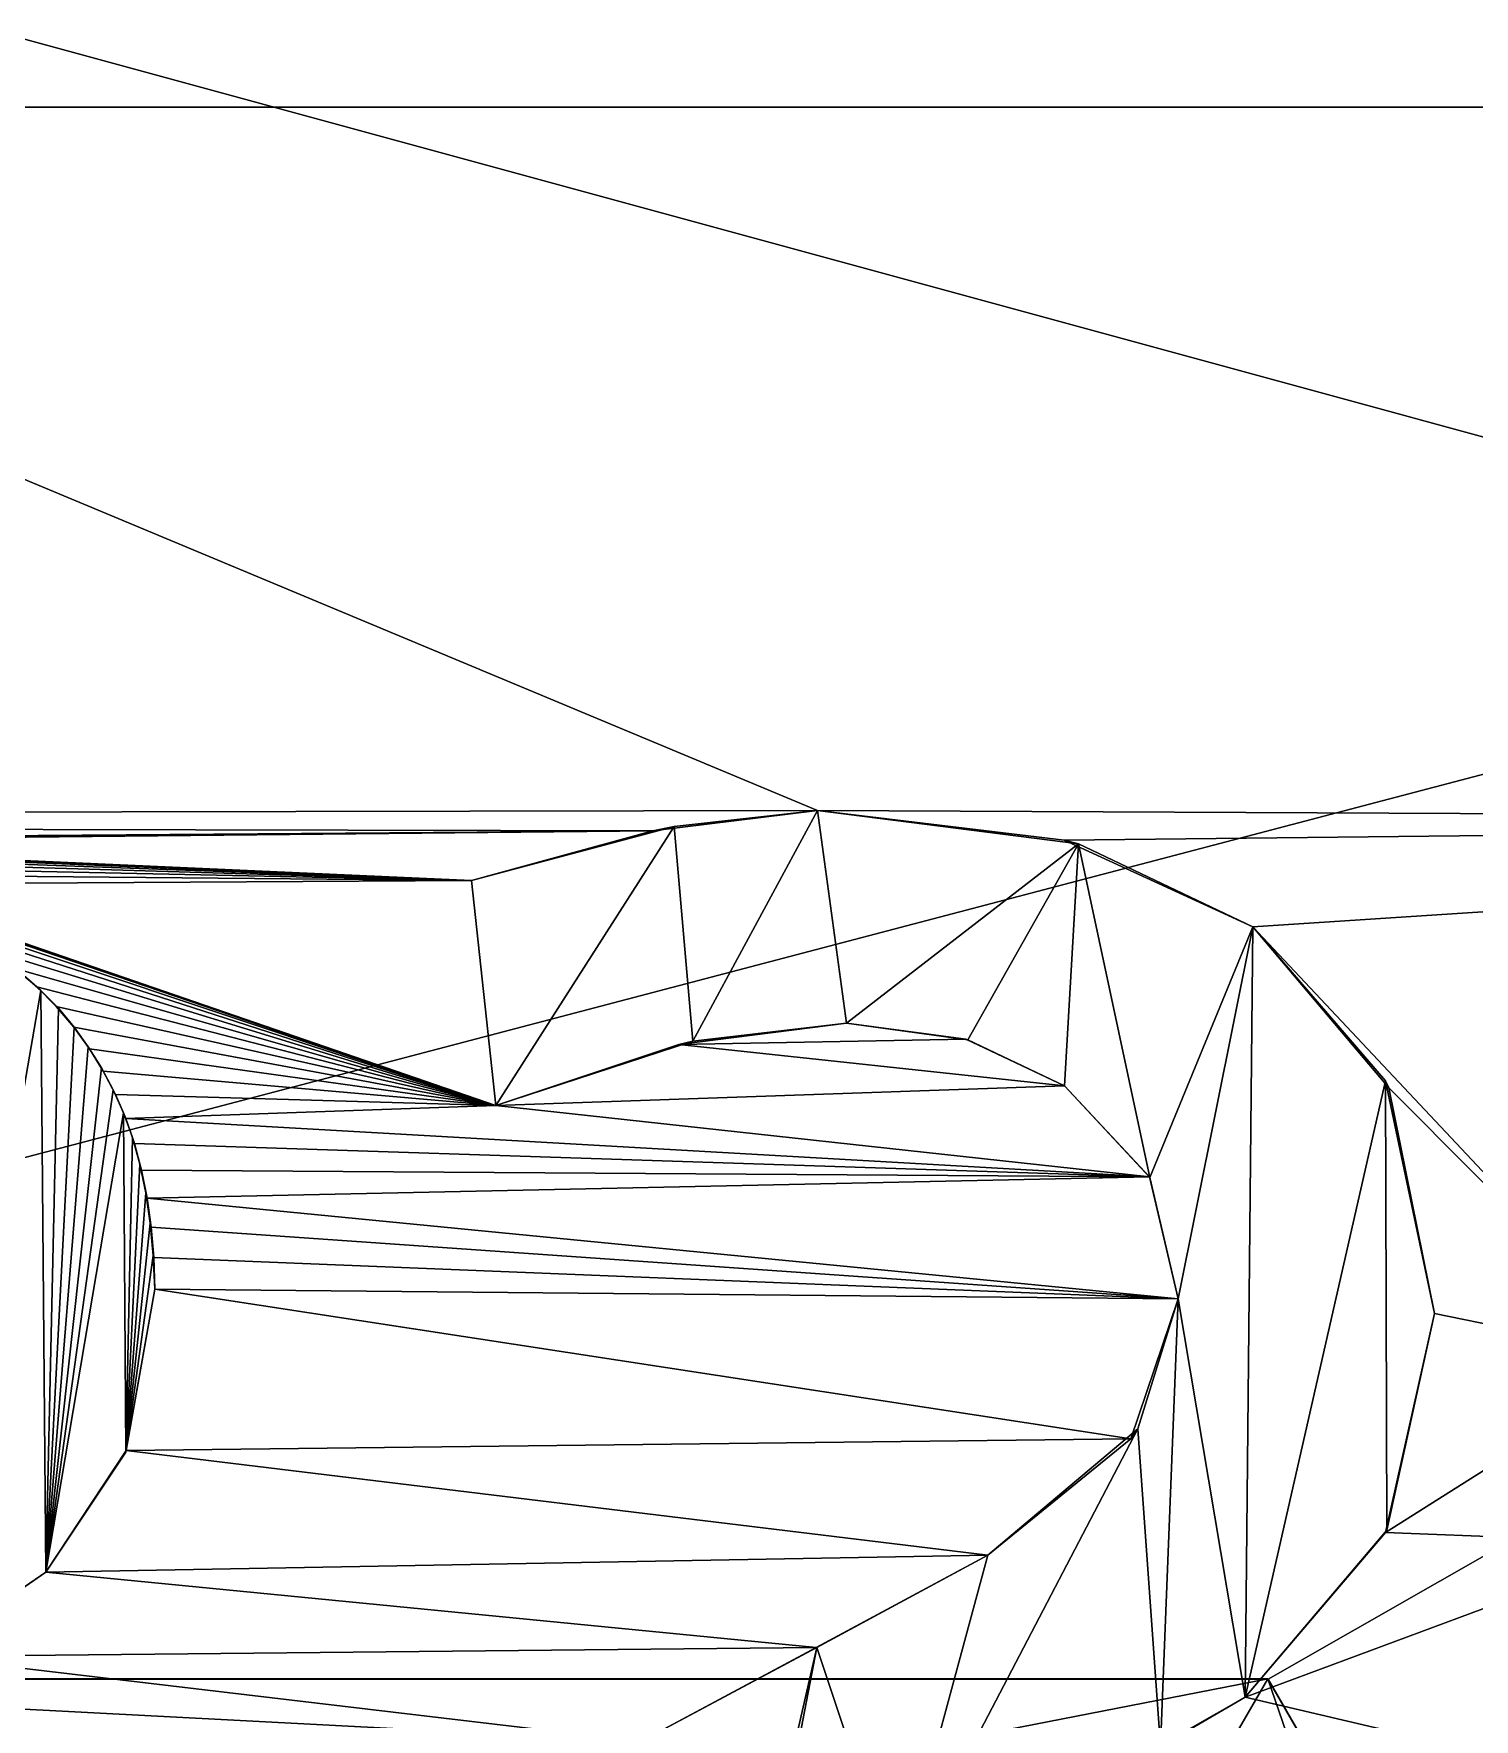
# Model space of a CAD drawing. Header units: millimetres. Extents: x -228 to 228, y -204 to 237.
# Drawn here: x -35.347 to -34.767, y 71.124 to 71.803 of the extents above; entities that cross this region are included whole.
import ezdxf

# ---------------------------------------------------------------- set-up
doc = ezdxf.new("R2010")
doc.units = ezdxf.units.MM
doc.header["$LTSCALE"] = 127.314815
for name, color, linetype in [('3522', 7, 'CONTINUOUS'), ('3730', 7, 'CONTINUOUS'), ('3752', 7, 'CONTINUOUS'), ('3753', 7, 'CONTINUOUS'), ('3762', 7, 'CONTINUOUS'), ('3763', 7, 'CONTINUOUS'), ('3869', 7, 'CONTINUOUS'), ('3874', 7, 'CONTINUOUS'), ('3887', 7, 'CONTINUOUS'), ('3888', 7, 'CONTINUOUS'), ('3893', 7, 'CONTINUOUS'), ('3946', 7, 'CONTINUOUS'), ('3947', 7, 'CONTINUOUS'), ('3948', 7, 'CONTINUOUS'), ('3968', 7, 'CONTINUOUS'), ('3969', 7, 'CONTINUOUS'), ('3970', 7, 'CONTINUOUS'), ('3971', 7, 'CONTINUOUS'), ('3972', 7, 'CONTINUOUS'), ('3973', 7, 'CONTINUOUS'), ('3974', 7, 'CONTINUOUS'), ('3975', 7, 'CONTINUOUS'), ('3976', 7, 'CONTINUOUS'), ('3977', 7, 'CONTINUOUS'), ('3978', 7, 'CONTINUOUS'), ('4336', 7, 'CONTINUOUS'), ('4343', 7, 'CONTINUOUS'), ('4604', 7, 'CONTINUOUS')]:
    doc.layers.add(name, color=color, linetype=linetype)

msp = doc.modelspace()

# ---------------------------------------------------------------- linework, layer by layer
at = {"layer": '3522', "color": 5, "linetype": 'Continuous'}
for points in [[(-65.76091, 65.76091, 1035.99), (-46.49974, 80.54048, 1035.99), (-30.7, 76.17619, 1035.99), (-65.76091, 65.76091, 1035.99)], [(-65.76091, 65.76091, 1035.99), (-30.7, 76.17619, 1035.99), (-30, 75.98863, 1035.99), (-65.76091, 65.76091, 1035.99)], [(-65.76091, 65.76091, 1035.99), (-30, 75.98863, 1035.99), (-24.75529, 61.1815, 1035.99), (-65.76091, 65.76091, 1035.99)]]:
    msp.add_3dface(points, dxfattribs=at)
at = {"layer": '3730', "color": 31, "linetype": 'Continuous', "true_color": 0xffba87}
msp.add_3dface([(-33.23537, 71.07327, 1080.49), (-35.06593, 74.98789, 1080.49), (-34.15794, 72.1234, 1080.49), (-33.23537, 71.07327, 1080.49)], dxfattribs=at)
at = {"layer": '3752', "color": 31, "linetype": 'Continuous', "true_color": 0xffba87}
for points in [[(-35.5, 72.50207, 1081.19), (-37.25909, 71.77337, 1081.19), (-33.74091, 71.77337, 1081.19), (-35.5, 72.50207, 1081.19)], [(-33.74091, 71.77337, 1081.19), (-37.25909, 71.77337, 1081.19), (-36.15009, 71.14003, 1081.19), (-33.74091, 71.77337, 1081.19)], [(-34.84991, 71.14003, 1081.19), (-33.74091, 71.77337, 1081.19), (-36.15009, 71.14003, 1081.19), (-34.84991, 71.14003, 1081.19)], [(-34.2, 70.01428, 1081.19), (-33.74091, 71.77337, 1081.19), (-34.84991, 71.14003, 1081.19), (-34.2, 70.01428, 1081.19)]]:
    msp.add_3dface(points, dxfattribs=at)
at = {"layer": '3753', "color": 31, "linetype": 'Continuous', "true_color": 0xffba87}
for points in [[(-35.54065, 75.71462, 1073.49), (-33.34605, 71.02152, 1073.49), (-35.97261, 75.51035, 1073.49), (-35.54065, 75.71462, 1073.49)], [(-35.97261, 75.51035, 1073.49), (-33.34605, 71.02152, 1073.49), (-36.4034, 75.30361, 1073.49), (-35.97261, 75.51035, 1073.49)], [(-33.34605, 71.02152, 1073.49), (-35.01892, 72.34292, 1073.49), (-36.4034, 75.30361, 1073.49), (-33.34605, 71.02152, 1073.49)], [(-36.57532, 72.13506, 1073.49), (-35.01892, 72.34292, 1073.49), (-34.19742, 71.48608, 1073.49), (-36.57532, 72.13506, 1073.49)], [(-35.01892, 72.34292, 1073.49), (-33.34605, 71.02152, 1073.49), (-34.19742, 71.48608, 1073.49), (-35.01892, 72.34292, 1073.49)], [(-37.06258, 71.48608, 1073.49), (-36.57532, 72.13506, 1073.49), (-35.03135, 71.48998, 1073.49), (-37.06258, 71.48608, 1073.49)], [(-35.03135, 71.48998, 1073.49), (-36.57532, 72.13506, 1073.49), (-34.19742, 71.48608, 1073.49), (-35.03135, 71.48998, 1073.49)], [(-35.09764, 71.48177, 1073.49), (-37.06258, 71.48608, 1073.49), (-35.03135, 71.48998, 1073.49), (-35.09764, 71.48177, 1073.49)], [(-34.93207, 71.47806, 1073.49), (-35.03135, 71.48998, 1073.49), (-34.19742, 71.48608, 1073.49), (-34.93207, 71.47806, 1073.49)], [(-35.55742, 71.47829, 1073.49), (-37.06258, 71.48608, 1073.49), (-35.09764, 71.48177, 1073.49), (-35.55742, 71.47829, 1073.49)], [(-34.85609, 71.44308, 1073.49), (-34.93207, 71.47806, 1073.49), (-34.19742, 71.48608, 1073.49), (-34.85609, 71.44308, 1073.49)], [(-34.69232, 71.26884, 1073.49), (-34.85609, 71.44308, 1073.49), (-34.19742, 71.48608, 1073.49), (-34.69232, 71.26884, 1073.49)], [(-35.53993, 71.4781, 1073.49), (-35.55742, 71.47829, 1073.49), (-35.09764, 71.48177, 1073.49), (-35.53993, 71.4781, 1073.49)], [(-35.52301, 71.47746, 1073.49), (-35.53993, 71.4781, 1073.49), (-35.09764, 71.48177, 1073.49), (-35.52301, 71.47746, 1073.49)], [(-35.17066, 71.46173, 1073.49), (-35.52301, 71.47746, 1073.49), (-35.09764, 71.48177, 1073.49), (-35.17066, 71.46173, 1073.49)], [(-35.50663, 71.47637, 1073.49), (-35.52301, 71.47746, 1073.49), (-35.17066, 71.46173, 1073.49), (-35.50663, 71.47637, 1073.49)], [(-35.49082, 71.47483, 1073.49), (-35.50663, 71.47637, 1073.49), (-35.17066, 71.46173, 1073.49), (-35.49082, 71.47483, 1073.49)], [(-35.47555, 71.47285, 1073.49), (-35.49082, 71.47483, 1073.49), (-35.17066, 71.46173, 1073.49), (-35.47555, 71.47285, 1073.49)], [(-35.46082, 71.47043, 1073.49), (-35.47555, 71.47285, 1073.49), (-35.17066, 71.46173, 1073.49), (-35.46082, 71.47043, 1073.49)], [(-35.44667, 71.46755, 1073.49), (-35.46082, 71.47043, 1073.49), (-35.17066, 71.46173, 1073.49), (-35.44667, 71.46755, 1073.49)], [(-35.43312, 71.46418, 1073.49), (-35.44667, 71.46755, 1073.49), (-35.17066, 71.46173, 1073.49), (-35.43312, 71.46418, 1073.49)], [(-35.42018, 71.46037, 1073.49), (-35.43312, 71.46418, 1073.49), (-35.17066, 71.46173, 1073.49), (-35.42018, 71.46037, 1073.49)], [(-35.16092, 71.37113, 1073.49), (-35.42018, 71.46037, 1073.49), (-35.17066, 71.46173, 1073.49), (-35.16092, 71.37113, 1073.49)], [(-35.40783, 71.45609, 1073.49), (-35.42018, 71.46037, 1073.49), (-35.16092, 71.37113, 1073.49), (-35.40783, 71.45609, 1073.49)], [(-35.39607, 71.45131, 1073.49), (-35.40783, 71.45609, 1073.49), (-35.16092, 71.37113, 1073.49), (-35.39607, 71.45131, 1073.49)], [(-35.38487, 71.44596, 1073.49), (-35.39607, 71.45131, 1073.49), (-35.16092, 71.37113, 1073.49), (-35.38487, 71.44596, 1073.49)], [(-35.37416, 71.43998, 1073.49), (-35.38487, 71.44596, 1073.49), (-35.16092, 71.37113, 1073.49), (-35.37416, 71.43998, 1073.49)], [(-34.80129, 71.37824, 1073.49), (-34.85609, 71.44308, 1073.49), (-34.69232, 71.26884, 1073.49), (-34.80129, 71.37824, 1073.49)], [(-35.36398, 71.43343, 1073.49), (-35.37416, 71.43998, 1073.49), (-35.16092, 71.37113, 1073.49), (-35.36398, 71.43343, 1073.49)], [(-35.35446, 71.42638, 1073.49), (-35.36398, 71.43343, 1073.49), (-35.16092, 71.37113, 1073.49), (-35.35446, 71.42638, 1073.49)], [(-35.34577, 71.41893, 1073.49), (-35.35446, 71.42638, 1073.49), (-35.16092, 71.37113, 1073.49), (-35.34577, 71.41893, 1073.49)], [(-35.33795, 71.41106, 1073.49), (-35.34577, 71.41893, 1073.49), (-35.16092, 71.37113, 1073.49), (-35.33795, 71.41106, 1073.49)], [(-35.33091, 71.40275, 1073.49), (-35.33795, 71.41106, 1073.49), (-35.16092, 71.37113, 1073.49), (-35.33091, 71.40275, 1073.49)], [(-35.3246, 71.39404, 1073.49), (-35.33091, 71.40275, 1073.49), (-35.16092, 71.37113, 1073.49), (-35.3246, 71.39404, 1073.49)], [(-35.01966, 71.40425, 1073.49), (-34.97159, 71.39781, 1073.49), (-35.08722, 71.39569, 1073.49), (-35.01966, 71.40425, 1073.49)], [(-35.08722, 71.39569, 1073.49), (-34.93188, 71.37906, 1073.49), (-35.16092, 71.37113, 1073.49), (-35.08722, 71.39569, 1073.49)], [(-34.97159, 71.39781, 1073.49), (-34.93188, 71.37906, 1073.49), (-35.08722, 71.39569, 1073.49), (-34.97159, 71.39781, 1073.49)], [(-35.319, 71.38497, 1073.49), (-35.3246, 71.39404, 1073.49), (-35.16092, 71.37113, 1073.49), (-35.319, 71.38497, 1073.49)], [(-35.31411, 71.37561, 1073.49), (-35.319, 71.38497, 1073.49), (-35.16092, 71.37113, 1073.49), (-35.31411, 71.37561, 1073.49)], [(-35.30994, 71.36592, 1073.49), (-35.31411, 71.37561, 1073.49), (-35.16092, 71.37113, 1073.49), (-35.30994, 71.36592, 1073.49)], [(-34.93188, 71.37906, 1073.49), (-34.89773, 71.3424, 1073.49), (-35.16092, 71.37113, 1073.49), (-34.93188, 71.37906, 1073.49)], [(-34.78292, 71.28735, 1073.49), (-34.80129, 71.37824, 1073.49), (-34.69232, 71.26884, 1073.49), (-34.78292, 71.28735, 1073.49)], [(-34.89773, 71.3424, 1073.49), (-35.30994, 71.36592, 1073.49), (-35.16092, 71.37113, 1073.49), (-34.89773, 71.3424, 1073.49)], [(-35.30645, 71.35578, 1073.49), (-35.30994, 71.36592, 1073.49), (-34.89773, 71.3424, 1073.49), (-35.30645, 71.35578, 1073.49)], [(-35.30357, 71.3451, 1073.49), (-35.30645, 71.35578, 1073.49), (-34.89773, 71.3424, 1073.49), (-35.30357, 71.3451, 1073.49)], [(-35.3013, 71.33386, 1073.49), (-35.30357, 71.3451, 1073.49), (-34.89773, 71.3424, 1073.49), (-35.3013, 71.33386, 1073.49)], [(-34.88619, 71.29319, 1073.49), (-35.3013, 71.33386, 1073.49), (-34.89773, 71.3424, 1073.49), (-34.88619, 71.29319, 1073.49)], [(-35.29966, 71.32211, 1073.49), (-35.3013, 71.33386, 1073.49), (-34.88619, 71.29319, 1073.49), (-35.29966, 71.32211, 1073.49)], [(-35.29865, 71.30986, 1073.49), (-35.29966, 71.32211, 1073.49), (-34.88619, 71.29319, 1073.49), (-35.29865, 71.30986, 1073.49)], [(-35.29828, 71.29709, 1073.49), (-35.29865, 71.30986, 1073.49), (-34.88619, 71.29319, 1073.49), (-35.29828, 71.29709, 1073.49)], [(-35.30978, 71.23209, 1073.49), (-35.29828, 71.29709, 1073.49), (-34.90523, 71.23686, 1073.49), (-35.30978, 71.23209, 1073.49)], [(-34.90523, 71.23686, 1073.49), (-35.29828, 71.29709, 1073.49), (-34.88619, 71.29319, 1073.49), (-34.90523, 71.23686, 1073.49)], [(-34.80258, 71.19917, 1073.49), (-34.78292, 71.28735, 1073.49), (-34.69232, 71.26884, 1073.49), (-34.80258, 71.19917, 1073.49)], [(-34.69232, 71.1948, 1073.49), (-34.80258, 71.19917, 1073.49), (-34.69232, 71.26884, 1073.49), (-34.69232, 71.1948, 1073.49)], [(-35.34212, 71.1831, 1073.49), (-35.30978, 71.23209, 1073.49), (-34.96276, 71.18999, 1073.49), (-35.34212, 71.1831, 1073.49)], [(-34.96276, 71.18999, 1073.49), (-35.30978, 71.23209, 1073.49), (-34.90523, 71.23686, 1073.49), (-34.96276, 71.18999, 1073.49)], [(-34.85916, 71.13279, 1073.49), (-34.80258, 71.19917, 1073.49), (-34.69232, 71.1948, 1073.49), (-34.85916, 71.13279, 1073.49)], [(-34.19742, 70.97755, 1073.49), (-34.85916, 71.13279, 1073.49), (-34.69232, 71.1948, 1073.49), (-34.19742, 70.97755, 1073.49)], [(-35.03184, 71.15272, 1073.49), (-35.34212, 71.1831, 1073.49), (-34.96276, 71.18999, 1073.49), (-35.03184, 71.15272, 1073.49)], [(-35.39164, 71.14913, 1073.49), (-35.34212, 71.1831, 1073.49), (-35.03184, 71.15272, 1073.49), (-35.39164, 71.14913, 1073.49)], [(-35.10246, 71.11491, 1073.49), (-35.39164, 71.14913, 1073.49), (-35.03184, 71.15272, 1073.49), (-35.10246, 71.11491, 1073.49)], [(-35.4561, 71.13342, 1073.49), (-35.39164, 71.14913, 1073.49), (-35.10246, 71.11491, 1073.49), (-35.4561, 71.13342, 1073.49)], [(-35.3493, 71.07201, 1073.49), (-35.4561, 71.13342, 1073.49), (-35.10246, 71.11491, 1073.49), (-35.3493, 71.07201, 1073.49)], [(-34.9178, 71.09936, 1073.49), (-34.85916, 71.13279, 1073.49), (-34.19742, 70.97755, 1073.49), (-34.9178, 71.09936, 1073.49)]]:
    msp.add_3dface(points, dxfattribs=at)
at = {"layer": '3762', "color": 31, "linetype": 'Continuous', "true_color": 0xffba87}
for points in [[(-36.15, 71.14012, 1080.39), (-36.01818, 70.91208, 1080.39), (-34.85, 71.14012, 1080.39), (-36.15, 71.14012, 1080.39)], [(-36.01818, 70.91208, 1080.39), (-34.98182, 70.91208, 1080.39), (-34.85, 71.14012, 1080.39), (-36.01818, 70.91208, 1080.39)], [(-34.98182, 70.91208, 1080.39), (-34.46335, 70.01428, 1080.39), (-34.85, 71.14012, 1080.39), (-34.98182, 70.91208, 1080.39)], [(-34.85, 71.14012, 1080.39), (-34.46335, 70.01428, 1080.39), (-34.2, 70.01428, 1080.39), (-34.85, 71.14012, 1080.39)]]:
    msp.add_3dface(points, dxfattribs=at)
at = {"layer": '3763', "color": 31, "linetype": 'Continuous', "true_color": 0xffba87}
for points in [[(-34.84991, 71.14003, 1081.19), (-36.15009, 71.14003, 1081.19), (-34.85, 71.14012, 1080.39), (-34.84991, 71.14003, 1081.19)], [(-36.15009, 71.14003, 1081.19), (-36.15, 71.14012, 1080.39), (-34.85, 71.14012, 1080.39), (-36.15009, 71.14003, 1081.19)], [(-34.84991, 71.14003, 1081.19), (-34.85, 71.14012, 1080.39), (-34.2, 70.01428, 1080.39), (-34.84991, 71.14003, 1081.19)], [(-34.2, 70.01428, 1081.19), (-34.84991, 71.14003, 1081.19), (-34.2, 70.01428, 1080.39), (-34.2, 70.01428, 1081.19)]]:
    msp.add_3dface(points, dxfattribs=at)
at = {"layer": '3869', "color": 31, "linetype": 'Continuous', "true_color": 0xffba87}
for points in [[(-43.64757, 72.07874, 1081.49), (-42.85356, 70.84677, 1081.49), (-22.65831, 81.16068, 1081.49), (-43.64757, 72.07874, 1081.49)], [(-42.85356, 70.84677, 1081.49), (-22.24458, 79.75507, 1081.49), (-22.65831, 81.16068, 1081.49), (-42.85356, 70.84677, 1081.49)]]:
    msp.add_3dface(points, dxfattribs=at)
at = {"layer": '3874', "color": 31, "linetype": 'Continuous', "true_color": 0xffba87}
for points in [[(-22.24458, 79.75507, 1081.49), (-42.85356, 70.84677, 1081.49), (-23.79913, 79.28685, 1080.49), (-22.24458, 79.75507, 1081.49)], [(-42.85356, 70.84677, 1081.49), (-35.06593, 74.98789, 1080.49), (-23.79913, 79.28685, 1080.49), (-42.85356, 70.84677, 1081.49)], [(-37.43629, 73.8331, 1080.49), (-35.06593, 74.98789, 1080.49), (-42.85356, 70.84677, 1081.49), (-37.43629, 73.8331, 1080.49)]]:
    msp.add_3dface(points, dxfattribs=at)
at = {"layer": '3887', "color": 31, "linetype": 'Continuous', "true_color": 0xffba87}
for points in [[(-35.5, 72.50207, 1081.19), (-33.74091, 71.77337, 1081.19), (-35.5, 72.51428, 1080.49), (-35.5, 72.50207, 1081.19)], [(-35.5, 72.51428, 1080.49), (-33.74091, 71.77337, 1081.19), (-34.15794, 72.1234, 1080.49), (-35.5, 72.51428, 1080.49)]]:
    msp.add_3dface(points, dxfattribs=at)
at = {"layer": '3888', "color": 31, "linetype": 'Continuous', "true_color": 0xffba87}
for points in [[(-33.34605, 71.02152, 1073.49), (-35.54065, 75.71462, 1073.49), (-35.06593, 74.98789, 1080.49), (-33.34605, 71.02152, 1073.49)], [(-33.23537, 71.07327, 1080.49), (-33.34605, 71.02152, 1073.49), (-35.06593, 74.98789, 1080.49), (-33.23537, 71.07327, 1080.49)]]:
    msp.add_3dface(points, dxfattribs=at)
at = {"layer": '3893', "color": 31, "linetype": 'Continuous', "true_color": 0xffba87}
for points in [[(-35.08907, 71.4835, 1073.34), (-35.03135, 71.48998, 1073.34), (-35.08156, 71.397, 1073.34), (-35.08907, 71.4835, 1073.34)], [(-35.08156, 71.397, 1073.34), (-35.03135, 71.48998, 1073.34), (-35.01966, 71.40425, 1073.34), (-35.08156, 71.397, 1073.34)], [(-35.03135, 71.48998, 1073.34), (-34.92627, 71.47651, 1073.34), (-35.01966, 71.40425, 1073.34), (-35.03135, 71.48998, 1073.34)], [(-35.17066, 71.46173, 1073.34), (-35.08907, 71.4835, 1073.34), (-35.16092, 71.37113, 1073.34), (-35.17066, 71.46173, 1073.34)], [(-35.16092, 71.37113, 1073.34), (-35.08907, 71.4835, 1073.34), (-35.08156, 71.397, 1073.34), (-35.16092, 71.37113, 1073.34)], [(-35.01966, 71.40425, 1073.34), (-34.92627, 71.47651, 1073.34), (-34.97081, 71.3976, 1073.34), (-35.01966, 71.40425, 1073.34)], [(-34.97081, 71.3976, 1073.34), (-34.92627, 71.47651, 1073.34), (-34.93188, 71.37906, 1073.34), (-34.97081, 71.3976, 1073.34)], [(-34.93188, 71.37906, 1073.34), (-34.92627, 71.47651, 1073.34), (-34.8975, 71.34209, 1073.34), (-34.93188, 71.37906, 1073.34)], [(-34.92627, 71.47651, 1073.34), (-34.85609, 71.44308, 1073.34), (-34.8975, 71.34209, 1073.34), (-34.92627, 71.47651, 1073.34)], [(-34.8975, 71.34209, 1073.34), (-34.85609, 71.44308, 1073.34), (-34.88619, 71.29319, 1073.34), (-34.8975, 71.34209, 1073.34)], [(-34.85609, 71.44308, 1073.34), (-34.85916, 71.13279, 1073.34), (-34.88619, 71.29319, 1073.34), (-34.85609, 71.44308, 1073.34)], [(-34.80264, 71.38103, 1073.34), (-34.85916, 71.13279, 1073.34), (-34.85609, 71.44308, 1073.34), (-34.80264, 71.38103, 1073.34)], [(-35.34411, 71.41751, 1073.34), (-35.39042, 71.14964, 1073.34), (-35.35202, 71.42445, 1073.34), (-35.34411, 71.41751, 1073.34)], [(-35.34212, 71.1831, 1073.34), (-35.39042, 71.14964, 1073.34), (-35.34411, 71.41751, 1073.34), (-35.34212, 71.1831, 1073.34)], [(-35.33708, 71.4103, 1073.34), (-35.34212, 71.1831, 1073.34), (-35.34411, 71.41751, 1073.34), (-35.33708, 71.4103, 1073.34)], [(-35.33078, 71.40275, 1073.34), (-35.34212, 71.1831, 1073.34), (-35.33708, 71.4103, 1073.34), (-35.33078, 71.40275, 1073.34)], [(-35.32503, 71.39474, 1073.34), (-35.34212, 71.1831, 1073.34), (-35.33078, 71.40275, 1073.34), (-35.32503, 71.39474, 1073.34)], [(-35.31972, 71.38627, 1073.34), (-35.34212, 71.1831, 1073.34), (-35.32503, 71.39474, 1073.34), (-35.31972, 71.38627, 1073.34)], [(-35.31497, 71.37749, 1073.34), (-35.34212, 71.1831, 1073.34), (-35.31972, 71.38627, 1073.34), (-35.31497, 71.37749, 1073.34)], [(-35.31079, 71.36823, 1073.34), (-35.34212, 71.1831, 1073.34), (-35.31497, 71.37749, 1073.34), (-35.31079, 71.36823, 1073.34)], [(-34.80212, 71.2001, 1073.34), (-34.85916, 71.13279, 1073.34), (-34.80264, 71.38103, 1073.34), (-34.80212, 71.2001, 1073.34)], [(-34.78292, 71.28735, 1073.34), (-34.80212, 71.2001, 1073.34), (-34.80264, 71.38103, 1073.34), (-34.78292, 71.28735, 1073.34)], [(-35.30994, 71.23153, 1073.34), (-35.34212, 71.1831, 1073.34), (-35.31079, 71.36823, 1073.34), (-35.30994, 71.23153, 1073.34)], [(-35.3072, 71.3583, 1073.34), (-35.30994, 71.23153, 1073.34), (-35.31079, 71.36823, 1073.34), (-35.3072, 71.3583, 1073.34)], [(-35.30423, 71.34753, 1073.34), (-35.30994, 71.23153, 1073.34), (-35.3072, 71.3583, 1073.34), (-35.30423, 71.34753, 1073.34)], [(-35.30185, 71.33599, 1073.34), (-35.30994, 71.23153, 1073.34), (-35.30423, 71.34753, 1073.34), (-35.30185, 71.33599, 1073.34)], [(-35.30006, 71.32373, 1073.34), (-35.30994, 71.23153, 1073.34), (-35.30185, 71.33599, 1073.34), (-35.30006, 71.32373, 1073.34)], [(-35.29887, 71.31077, 1073.34), (-35.30994, 71.23153, 1073.34), (-35.30006, 71.32373, 1073.34), (-35.29887, 71.31077, 1073.34)], [(-35.29828, 71.29709, 1073.34), (-35.30994, 71.23153, 1073.34), (-35.29887, 71.31077, 1073.34), (-35.29828, 71.29709, 1073.34)], [(-34.88619, 71.29319, 1073.34), (-34.89329, 71.1129, 1073.34), (-34.90239, 71.24088, 1073.34), (-34.88619, 71.29319, 1073.34)], [(-34.85916, 71.13279, 1073.34), (-34.89329, 71.1129, 1073.34), (-34.88619, 71.29319, 1073.34), (-34.85916, 71.13279, 1073.34)], [(-34.89329, 71.1129, 1073.34), (-34.99913, 71.05536, 1073.34), (-34.90239, 71.24088, 1073.34), (-34.89329, 71.1129, 1073.34)], [(-34.90239, 71.24088, 1073.34), (-34.99913, 71.05536, 1073.34), (-34.96276, 71.18999, 1073.34), (-34.90239, 71.24088, 1073.34)], [(-34.96276, 71.18999, 1073.34), (-34.99913, 71.05536, 1073.34), (-35.03168, 71.1528, 1073.34), (-34.96276, 71.18999, 1073.34)], [(-35.03168, 71.1528, 1073.34), (-35.07519, 70.96293, 1073.34), (-35.10246, 71.11491, 1073.34), (-35.03168, 71.1528, 1073.34)], [(-35.05958, 71.00777, 1073.34), (-35.07519, 70.96293, 1073.34), (-35.03168, 71.1528, 1073.34), (-35.05958, 71.00777, 1073.34)], [(-34.99913, 71.05536, 1073.34), (-35.05958, 71.00777, 1073.34), (-35.03168, 71.1528, 1073.34), (-34.99913, 71.05536, 1073.34)]]:
    msp.add_3dface(points, dxfattribs=at)
at = {"layer": '3946', "color": 31, "linetype": 'Continuous', "true_color": 0xffba87}
for points in [[(-35.35446, 71.42638, 1073.49), (-35.34577, 71.41893, 1073.49), (-35.35202, 71.42445, 1073.34), (-35.35446, 71.42638, 1073.49)], [(-35.34577, 71.41893, 1073.49), (-35.34411, 71.41751, 1073.34), (-35.35202, 71.42445, 1073.34), (-35.34577, 71.41893, 1073.49)], [(-35.34577, 71.41893, 1073.49), (-35.33795, 71.41106, 1073.49), (-35.34411, 71.41751, 1073.34), (-35.34577, 71.41893, 1073.49)], [(-35.33795, 71.41106, 1073.49), (-35.33708, 71.4103, 1073.34), (-35.34411, 71.41751, 1073.34), (-35.33795, 71.41106, 1073.49)], [(-35.33795, 71.41106, 1073.49), (-35.33091, 71.40275, 1073.49), (-35.33708, 71.4103, 1073.34), (-35.33795, 71.41106, 1073.49)], [(-35.33091, 71.40275, 1073.49), (-35.33078, 71.40275, 1073.34), (-35.33708, 71.4103, 1073.34), (-35.33091, 71.40275, 1073.49)], [(-35.33091, 71.40275, 1073.49), (-35.3246, 71.39404, 1073.49), (-35.33078, 71.40275, 1073.34), (-35.33091, 71.40275, 1073.49)], [(-35.3246, 71.39404, 1073.49), (-35.32503, 71.39474, 1073.34), (-35.33078, 71.40275, 1073.34), (-35.3246, 71.39404, 1073.49)], [(-35.3246, 71.39404, 1073.49), (-35.31972, 71.38627, 1073.34), (-35.32503, 71.39474, 1073.34), (-35.3246, 71.39404, 1073.49)], [(-35.3246, 71.39404, 1073.49), (-35.319, 71.38497, 1073.49), (-35.31972, 71.38627, 1073.34), (-35.3246, 71.39404, 1073.49)], [(-35.319, 71.38497, 1073.49), (-35.31497, 71.37749, 1073.34), (-35.31972, 71.38627, 1073.34), (-35.319, 71.38497, 1073.49)], [(-35.319, 71.38497, 1073.49), (-35.31411, 71.37561, 1073.49), (-35.31497, 71.37749, 1073.34), (-35.319, 71.38497, 1073.49)], [(-35.31411, 71.37561, 1073.49), (-35.31079, 71.36823, 1073.34), (-35.31497, 71.37749, 1073.34), (-35.31411, 71.37561, 1073.49)], [(-35.31411, 71.37561, 1073.49), (-35.30994, 71.36592, 1073.49), (-35.31079, 71.36823, 1073.34), (-35.31411, 71.37561, 1073.49)], [(-35.30994, 71.36592, 1073.49), (-35.3072, 71.3583, 1073.34), (-35.31079, 71.36823, 1073.34), (-35.30994, 71.36592, 1073.49)], [(-35.30994, 71.36592, 1073.49), (-35.30645, 71.35578, 1073.49), (-35.3072, 71.3583, 1073.34), (-35.30994, 71.36592, 1073.49)], [(-35.30645, 71.35578, 1073.49), (-35.30423, 71.34753, 1073.34), (-35.3072, 71.3583, 1073.34), (-35.30645, 71.35578, 1073.49)], [(-35.30645, 71.35578, 1073.49), (-35.30357, 71.3451, 1073.49), (-35.30423, 71.34753, 1073.34), (-35.30645, 71.35578, 1073.49)], [(-35.30357, 71.3451, 1073.49), (-35.30185, 71.33599, 1073.34), (-35.30423, 71.34753, 1073.34), (-35.30357, 71.3451, 1073.49)], [(-35.30357, 71.3451, 1073.49), (-35.3013, 71.33386, 1073.49), (-35.30185, 71.33599, 1073.34), (-35.30357, 71.3451, 1073.49)], [(-35.3013, 71.33386, 1073.49), (-35.30006, 71.32373, 1073.34), (-35.30185, 71.33599, 1073.34), (-35.3013, 71.33386, 1073.49)], [(-35.3013, 71.33386, 1073.49), (-35.29966, 71.32211, 1073.49), (-35.30006, 71.32373, 1073.34), (-35.3013, 71.33386, 1073.49)], [(-35.29966, 71.32211, 1073.49), (-35.29887, 71.31077, 1073.34), (-35.30006, 71.32373, 1073.34), (-35.29966, 71.32211, 1073.49)], [(-35.29966, 71.32211, 1073.49), (-35.29865, 71.30986, 1073.49), (-35.29887, 71.31077, 1073.34), (-35.29966, 71.32211, 1073.49)], [(-35.29865, 71.30986, 1073.49), (-35.29828, 71.29709, 1073.49), (-35.29887, 71.31077, 1073.34), (-35.29865, 71.30986, 1073.49)], [(-35.29828, 71.29709, 1073.49), (-35.29828, 71.29709, 1073.34), (-35.29887, 71.31077, 1073.34), (-35.29828, 71.29709, 1073.49)]]:
    msp.add_3dface(points, dxfattribs=at)
at = {"layer": '3947', "color": 31, "linetype": 'Continuous', "true_color": 0xffba87}
for points in [[(-35.30978, 71.23209, 1073.49), (-35.30994, 71.23153, 1073.34), (-35.29828, 71.29709, 1073.34), (-35.30978, 71.23209, 1073.49)], [(-35.29828, 71.29709, 1073.49), (-35.30978, 71.23209, 1073.49), (-35.29828, 71.29709, 1073.34), (-35.29828, 71.29709, 1073.49)], [(-35.30978, 71.23209, 1073.49), (-35.34212, 71.1831, 1073.49), (-35.30994, 71.23153, 1073.34), (-35.30978, 71.23209, 1073.49)], [(-35.34212, 71.1831, 1073.49), (-35.34212, 71.1831, 1073.34), (-35.30994, 71.23153, 1073.34), (-35.34212, 71.1831, 1073.49)]]:
    msp.add_3dface(points, dxfattribs=at)
at = {"layer": '3948', "color": 31, "linetype": 'Continuous', "true_color": 0xffba87}
for points in [[(-35.34212, 71.1831, 1073.49), (-35.39164, 71.14913, 1073.49), (-35.34212, 71.1831, 1073.34), (-35.34212, 71.1831, 1073.49)], [(-35.39164, 71.14913, 1073.49), (-35.39042, 71.14964, 1073.34), (-35.34212, 71.1831, 1073.34), (-35.39164, 71.14913, 1073.49)]]:
    msp.add_3dface(points, dxfattribs=at)
at = {"layer": '3968', "color": 31, "linetype": 'Continuous', "true_color": 0xffba87}
for points in [[(-35.03184, 71.15272, 1073.49), (-34.96276, 71.18999, 1073.49), (-35.03168, 71.1528, 1073.34), (-35.03184, 71.15272, 1073.49)], [(-34.96276, 71.18999, 1073.49), (-34.96276, 71.18999, 1073.34), (-35.03168, 71.1528, 1073.34), (-34.96276, 71.18999, 1073.49)], [(-35.03184, 71.15272, 1073.49), (-35.03168, 71.1528, 1073.34), (-35.10246, 71.11491, 1073.34), (-35.03184, 71.15272, 1073.49)], [(-35.10246, 71.11491, 1073.49), (-35.03184, 71.15272, 1073.49), (-35.10246, 71.11491, 1073.34), (-35.10246, 71.11491, 1073.49)]]:
    msp.add_3dface(points, dxfattribs=at)
at = {"layer": '3969', "color": 31, "linetype": 'Continuous', "true_color": 0xffba87}
for points in [[(-34.90523, 71.23686, 1073.49), (-34.88619, 71.29319, 1073.49), (-34.90239, 71.24088, 1073.34), (-34.90523, 71.23686, 1073.49)], [(-34.88619, 71.29319, 1073.49), (-34.88619, 71.29319, 1073.34), (-34.90239, 71.24088, 1073.34), (-34.88619, 71.29319, 1073.49)], [(-34.90523, 71.23686, 1073.49), (-34.90239, 71.24088, 1073.34), (-34.96276, 71.18999, 1073.34), (-34.90523, 71.23686, 1073.49)], [(-34.96276, 71.18999, 1073.49), (-34.90523, 71.23686, 1073.49), (-34.96276, 71.18999, 1073.34), (-34.96276, 71.18999, 1073.49)]]:
    msp.add_3dface(points, dxfattribs=at)
at = {"layer": '3970', "color": 31, "linetype": 'Continuous', "true_color": 0xffba87}
for points in [[(-34.89773, 71.3424, 1073.49), (-34.93188, 71.37906, 1073.49), (-34.8975, 71.34209, 1073.34), (-34.89773, 71.3424, 1073.49)], [(-34.93188, 71.37906, 1073.49), (-34.93188, 71.37906, 1073.34), (-34.8975, 71.34209, 1073.34), (-34.93188, 71.37906, 1073.49)], [(-34.88619, 71.29319, 1073.49), (-34.89773, 71.3424, 1073.49), (-34.88619, 71.29319, 1073.34), (-34.88619, 71.29319, 1073.49)], [(-34.89773, 71.3424, 1073.49), (-34.8975, 71.34209, 1073.34), (-34.88619, 71.29319, 1073.34), (-34.89773, 71.3424, 1073.49)]]:
    msp.add_3dface(points, dxfattribs=at)
at = {"layer": '3971', "color": 31, "linetype": 'Continuous', "true_color": 0xffba87}
for points in [[(-34.97159, 71.39781, 1073.49), (-35.01966, 71.40425, 1073.49), (-34.97081, 71.3976, 1073.34), (-34.97159, 71.39781, 1073.49)], [(-35.01966, 71.40425, 1073.49), (-35.01966, 71.40425, 1073.34), (-34.97081, 71.3976, 1073.34), (-35.01966, 71.40425, 1073.49)], [(-34.93188, 71.37906, 1073.49), (-34.97159, 71.39781, 1073.49), (-34.93188, 71.37906, 1073.34), (-34.93188, 71.37906, 1073.49)], [(-34.97159, 71.39781, 1073.49), (-34.97081, 71.3976, 1073.34), (-34.93188, 71.37906, 1073.34), (-34.97159, 71.39781, 1073.49)]]:
    msp.add_3dface(points, dxfattribs=at)
at = {"layer": '3972', "color": 31, "linetype": 'Continuous', "true_color": 0xffba87}
for points in [[(-35.01966, 71.40425, 1073.49), (-35.08722, 71.39569, 1073.49), (-35.01966, 71.40425, 1073.34), (-35.01966, 71.40425, 1073.49)], [(-35.08722, 71.39569, 1073.49), (-35.08156, 71.397, 1073.34), (-35.01966, 71.40425, 1073.34), (-35.08722, 71.39569, 1073.49)], [(-35.08722, 71.39569, 1073.49), (-35.16092, 71.37113, 1073.49), (-35.08156, 71.397, 1073.34), (-35.08722, 71.39569, 1073.49)], [(-35.16092, 71.37113, 1073.49), (-35.16092, 71.37113, 1073.34), (-35.08156, 71.397, 1073.34), (-35.16092, 71.37113, 1073.49)]]:
    msp.add_3dface(points, dxfattribs=at)
at = {"layer": '3973', "color": 31, "linetype": 'Continuous', "true_color": 0xffba87}
for points in [[(-35.16092, 71.37113, 1073.49), (-35.17066, 71.46173, 1073.49), (-35.17066, 71.46173, 1073.34), (-35.16092, 71.37113, 1073.49)], [(-35.16092, 71.37113, 1073.49), (-35.17066, 71.46173, 1073.34), (-35.16092, 71.37113, 1073.34), (-35.16092, 71.37113, 1073.49)]]:
    msp.add_3dface(points, dxfattribs=at)
at = {"layer": '3974', "color": 31, "linetype": 'Continuous', "true_color": 0xffba87}
for points in [[(-35.09764, 71.48177, 1073.49), (-35.03135, 71.48998, 1073.49), (-35.08907, 71.4835, 1073.34), (-35.09764, 71.48177, 1073.49)], [(-35.03135, 71.48998, 1073.49), (-35.03135, 71.48998, 1073.34), (-35.08907, 71.4835, 1073.34), (-35.03135, 71.48998, 1073.49)], [(-35.09764, 71.48177, 1073.49), (-35.08907, 71.4835, 1073.34), (-35.17066, 71.46173, 1073.34), (-35.09764, 71.48177, 1073.49)], [(-35.17066, 71.46173, 1073.49), (-35.09764, 71.48177, 1073.49), (-35.17066, 71.46173, 1073.34), (-35.17066, 71.46173, 1073.49)]]:
    msp.add_3dface(points, dxfattribs=at)
at = {"layer": '3975', "color": 31, "linetype": 'Continuous', "true_color": 0xffba87}
for points in [[(-35.03135, 71.48998, 1073.49), (-34.93207, 71.47806, 1073.49), (-35.03135, 71.48998, 1073.34), (-35.03135, 71.48998, 1073.49)], [(-34.93207, 71.47806, 1073.49), (-34.92627, 71.47651, 1073.34), (-35.03135, 71.48998, 1073.34), (-34.93207, 71.47806, 1073.49)], [(-34.93207, 71.47806, 1073.49), (-34.85609, 71.44308, 1073.49), (-34.92627, 71.47651, 1073.34), (-34.93207, 71.47806, 1073.49)], [(-34.85609, 71.44308, 1073.49), (-34.85609, 71.44308, 1073.34), (-34.92627, 71.47651, 1073.34), (-34.85609, 71.44308, 1073.49)]]:
    msp.add_3dface(points, dxfattribs=at)
at = {"layer": '3976', "color": 31, "linetype": 'Continuous', "true_color": 0xffba87}
for points in [[(-34.85609, 71.44308, 1073.49), (-34.80129, 71.37824, 1073.49), (-34.85609, 71.44308, 1073.34), (-34.85609, 71.44308, 1073.49)], [(-34.80129, 71.37824, 1073.49), (-34.80264, 71.38103, 1073.34), (-34.85609, 71.44308, 1073.34), (-34.80129, 71.37824, 1073.49)], [(-34.80129, 71.37824, 1073.49), (-34.78292, 71.28735, 1073.49), (-34.80264, 71.38103, 1073.34), (-34.80129, 71.37824, 1073.49)], [(-34.78292, 71.28735, 1073.49), (-34.78292, 71.28735, 1073.34), (-34.80264, 71.38103, 1073.34), (-34.78292, 71.28735, 1073.49)]]:
    msp.add_3dface(points, dxfattribs=at)
at = {"layer": '3977', "color": 31, "linetype": 'Continuous', "true_color": 0xffba87}
for points in [[(-34.78292, 71.28735, 1073.49), (-34.80258, 71.19917, 1073.49), (-34.78292, 71.28735, 1073.34), (-34.78292, 71.28735, 1073.49)], [(-34.80258, 71.19917, 1073.49), (-34.80212, 71.2001, 1073.34), (-34.78292, 71.28735, 1073.34), (-34.80258, 71.19917, 1073.49)], [(-34.80258, 71.19917, 1073.49), (-34.85916, 71.13279, 1073.49), (-34.80212, 71.2001, 1073.34), (-34.80258, 71.19917, 1073.49)], [(-34.85916, 71.13279, 1073.49), (-34.85916, 71.13279, 1073.34), (-34.80212, 71.2001, 1073.34), (-34.85916, 71.13279, 1073.49)]]:
    msp.add_3dface(points, dxfattribs=at)
at = {"layer": '3978', "color": 31, "linetype": 'Continuous', "true_color": 0xffba87}
for points in [[(-34.85916, 71.13279, 1073.49), (-34.9178, 71.09936, 1073.49), (-34.85916, 71.13279, 1073.34), (-34.85916, 71.13279, 1073.49)], [(-34.9178, 71.09936, 1073.49), (-34.89329, 71.1129, 1073.34), (-34.85916, 71.13279, 1073.34), (-34.9178, 71.09936, 1073.49)]]:
    msp.add_3dface(points, dxfattribs=at)
at = {"layer": '4336', "color": 6, "linetype": 'Continuous'}
msp.add_3dface([(-23.41804, 73.26297, 1054.97308), (-35.1024, 70.63595, 1038.99), (-28.96383, 67.97173, 1079.6447), (-23.41804, 73.26297, 1054.97308)], dxfattribs=at)
at = {"layer": '4343', "color": 6, "linetype": 'Continuous'}
msp.add_3dface([(-23.11049, 68.76047, 1074.19), (-34.80659, 68.53115, 1038.99), (-23.13923, 71.23767, 1054.96536), (-23.11049, 68.76047, 1074.19)], dxfattribs=at)
at = {"layer": '4604', "color": 6, "linetype": 'Continuous'}
for points in [[(-35.1024, 70.63595, 1038.99), (-23.41804, 73.26297, 1054.97308), (-34.80659, 68.53115, 1038.99), (-35.1024, 70.63595, 1038.99)], [(-34.80659, 68.53115, 1038.99), (-23.41804, 73.26297, 1054.97308), (-23.13923, 71.23767, 1054.96536), (-34.80659, 68.53115, 1038.99)]]:
    msp.add_3dface(points, dxfattribs=at)

doc.saveas('drawing.dxf')
